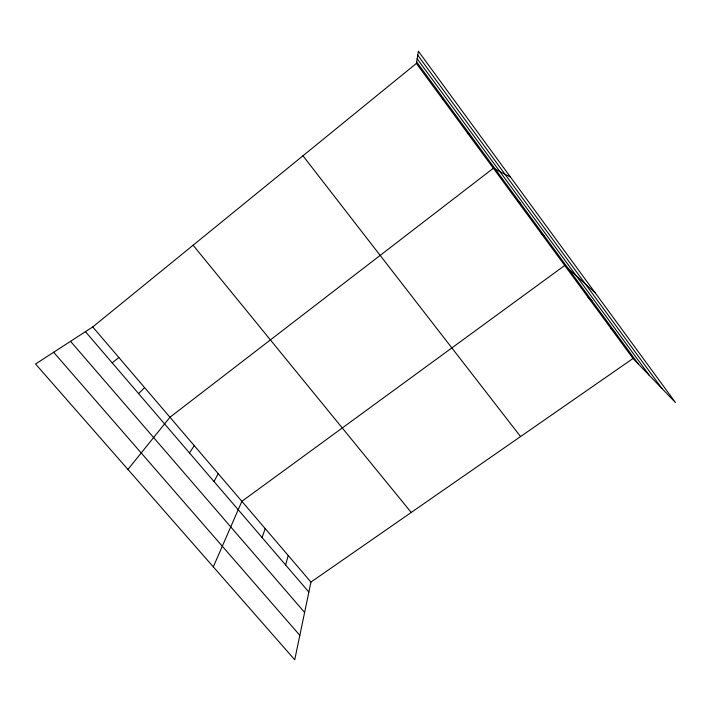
<?xml version="1.0" encoding="UTF-8"?>
<svg xmlns="http://www.w3.org/2000/svg" width="711" height="711" viewBox="0 0 711 711"><rect width="100%" height="100%" fill="white"/><g stroke="black" fill="none" stroke-linecap="round" stroke-linejoin="round"><path stroke-width="1.07" d="M416.388 63.43L418.379 51.219L675.45 402.524L633.021 358.486L416.388 63.43L92.732 326.944L35.55 363.996L294.736 659.781L310.947 582.078L633.021 358.486M285.626 564.996L288.231 555.513M262.083 537.552L265.203 528.602M213.309 566.854L241.873 501.326L564.721 265.461L595.125 292.754M214.011 481.516L218.233 473.677M189.473 452.916L194.263 445.655M127.936 469.429L169.965 417.25L493.354 168.249L510.48 177.083M138.592 393.61L144.591 387.575M112.214 362.868L118.844 357.473M442.446 98.918L443.353 98.296M468.096 133.855L469.633 134.112M517.492 201.133L520.23 203.053M541.275 233.537L544.582 236.23M587.819 296.922L592.192 301.109M610.58 327.931L615.468 332.828M53.645 352.274L299.829 635.367M70.531 341.324L304.61 612.447M85.444 331.664L308.858 592.076M92.732 326.944L310.947 582.078M193.116 245.206L411.234 512.462M302.957 155.78L520.559 436.563M417.739 55.129L661.985 388.544M417.153 58.737L649.445 375.541M416.637 61.893L638.407 364.076"/></g></svg>
